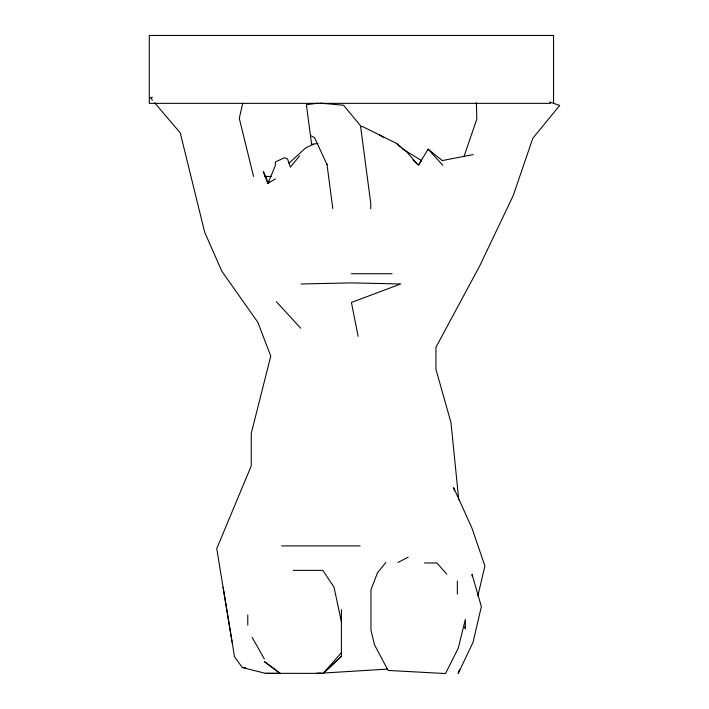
<?xml version="1.0" encoding="UTF-8"?>
<svg xmlns="http://www.w3.org/2000/svg" width="709" height="709" viewBox="0 0 709 709"><rect width="100%" height="100%" fill="white"/><g stroke="black" fill="none" stroke-linecap="round" stroke-linejoin="round"><path stroke-width="1.06" d="M242.673 103.39L239.279 118.394L253.547 176.444M477.919 595.852L484.894 565.906L472.026 528.32L453.636 487.615L454.398 490.779M459.547 669.429L458.174 673.55L473.054 642.283L481.367 606.549L472.034 574.37L472.256 576.514M463.952 156.645L476.829 119.059L476.386 102.761M275.393 178.925L267.869 183.436L266.354 178.039L263.393 171.729L267.869 183.436L275.163 166.092L275.393 161.953L284.46 157.735L287.517 158.896L290.371 167.085L299.641 155.847M473.302 154.571L442.301 160.562L428.112 149.174L418.363 165.286L406.496 151.611L396.402 143.324L362.547 126.574L360.526 126.574M418.895 164.497L421.554 160.562L401.914 148.606M385.882 562.494L377.631 572.544L370.967 589.711L370.967 630.017L374.432 644.738L388.08 670.439L445.5 673.55L458.218 648.274L465.326 619.4L465.326 628.883L464.563 626.845M154.615 102.77L180.263 132.911L204.697 232.277L221.864 271.281L257.739 322.143L270.776 356.086L251.261 433.359L251.261 465.857L216.741 548.642L234.528 656.889L242.345 667.541L265.379 673.328L323.189 673.373L341.401 652.67M267.869 183.436L269.358 181.876M341.401 609.58L341.401 656.33L323.189 673.399L316.639 673.16M323.189 673.373L341.401 656.33M288.953 163.247L305.712 147.844L313.405 144.264M397.926 562.494L408.18 557.168M152.488 97.213L150.343 97.745L152.479 100.253M317.871 103.177L306.385 104.693L311.606 144.326L318.022 143.484M318.82 673.328L321.009 673.196M323.198 673.054L387.708 669.092M301.033 283.972L351.416 282.891L400.709 283.972L351.416 302.459L358.142 336.305M550.592 103.346L149.289 103.346L149.289 35.45L553.543 35.45L553.543 103.346M264.617 176.444L271.387 176.444M351.416 273.709L392.104 273.709M281.677 545.903L360.154 545.903M424.514 562.973L436.921 562.973L446.776 574.175M293.242 570.382L322.843 570.382L334.036 587.229L341.401 621.855M265.379 673.328L280.09 673.399L264.36 661.541L280.09 673.373M242.345 667.541L245.624 667.789M319.972 103.133L343.493 105.216L360.509 125.697L370.763 203.554L370.763 208.774M549.572 101.981L559.711 105.455L532.84 138.237L513.148 195.755L479.683 265.964L435.938 347.277L435.938 369.309L451.013 422.724L458.741 499.801M310.418 135.366L314.61 137.688L327.035 164.718M379.475 134.949L383.214 137.227M396.402 143.324L400.186 147.109M413.063 159.986L416.848 163.77M276.324 301.653L300.722 328.205M428.112 149.174L442.779 165.286M252.12 637.382L264.36 658.998M232.073 641.929L223.096 587.309M326.92 163.832L332.805 208.552M457.349 581.114L457.349 594.062M247.778 614.916L247.778 625.187"/></g></svg>
